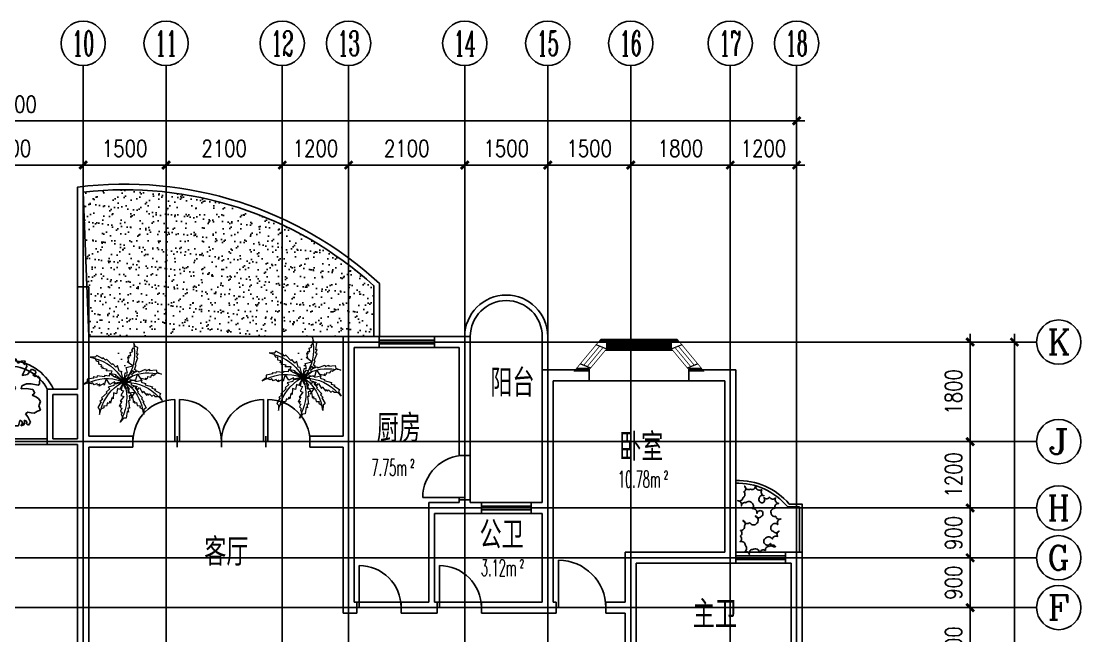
# Model space of a CAD drawing. Header units: millimetres. Extents: x 1203 to 40067, y 460 to 24960.
# Drawn here: x 20909 to 40067, y 13850 to 24960 of the extents above; entities that cross this region are included whole.
import ezdxf
from ezdxf.enums import TextEntityAlignment as Align

# ---------------------------------------------------------------- set-up
doc = ezdxf.new("R2010")
doc.units = ezdxf.units.MM
for name, color, linetype in [('2D', 7, 'Continuous'), ('AXIS', 3, 'Continuous'), ('AXIS_TEXT', 7, 'Continuous'), ('BALCONY', 6, 'Continuous'), ('DOTE', 1, 'Continuous'), ('GROUND', 2, 'Continuous'), ('JAJU', 2, 'Continuous'), ('JJ', 252, 'Continuous'), ('PUB_TEXT', 7, 'Continuous'), ('SPACE', 3, 'Continuous'), ('WALL', 255, 'Continuous'), ('WINDOW', 2, 'Continuous'), ('WINDOW_TEXT', 7, 'Continuous')]:
    doc.layers.add(name, color=color, linetype=linetype)
doc.layers.add('植蜗', color=112, linetype='Continuous', lineweight=18)
doc.styles.add('_HZTXT', font='txt.shx', dxfattribs={"bigfont": 'HZTXT.shx'})
doc.styles.add('COMPLEX', font='COMPLEX')
doc.styles.add('DIM_FONT', font='SIMPLEX.shx', dxfattribs={"width": 0.8})
doc.styles.add('SIMPLEX', font='SIMPLEX.SHX')
doc.styles.get("Standard").update_dxf_attribs({"font": 'arial.ttf'})
doc.dimstyles.new('AXIS', dxfattribs={"dimtxt": 300, "dimasz": 1, "dimexe": 250, "dimexo": 300, "dimgap": 150, "dimtad": 1, "dimdec": 0, "dimdsep": 46, "dimtxsty": 'DIM_FONT', "dimblk": '_DIMX', "dimcen": 2.5, "dimse1": 1, "dimse2": 1, "dimclrt": 7, "dimadec": 0, "dimazin": 0, "dimtfac": 1, "dimtdec": 0, "dimtix": 1, "dimtmove": 2, "dimatfit": 3, "dimldrblk": '_DIMX', "dimfxl": 1, "dimtolj": 1, "dimtzin": 0, "dimarcsym": 0})
pattern_1 = [(0, (-107970.93, -24056.27), (74.75576, 149.51152), [0, -149.51152])]

# ---------------------------------------------------------------- blocks, each defined once
blk = doc.blocks.new('_DIMX')
blk.add_line((-150, 0), (150, 0))
at = {"const_width": 50}
blk.add_lwpolyline([(-70, -70), (70, 70)], dxfattribs=at)
blk = doc.blocks.new('*D96')
at = {"layer": 'AXIS', "color": 0, "lineweight": -2, "transparency": 16777216}
blk.add_line((34928, 23160), (6430, 23160), dxfattribs=at)
at = {"layer": 'DEFPOINTS', "color": 0, "transparency": 16777216}
for p in [(6429, 23160), (6429, 20160), (34929, 20160)]:
    blk.add_point(p, dxfattribs=at)
at = {"layer": 'AXIS', "color": 0, "lineweight": -2, "transparency": 16777216, "rotation": 180}
blk.add_blockref('_DIMX', (6429, 23160), dxfattribs=at)
at = {"layer": 'AXIS', "color": 0, "lineweight": -2, "transparency": 16777216}
blk.add_blockref('_DIMX', (34929, 23160), dxfattribs=at)
at = {"layer": 'AXIS', "color": 7, "transparency": 16777216, "insert": (20679, 23460), "char_height": 300, "attachment_point": 5, "style": 'DIM_FONT'}
blk.add_mtext('\\A1;28500', dxfattribs=at)
blk = doc.blocks.new('*D104')
at = {"layer": 'AXIS', "color": 0, "lineweight": -2, "transparency": 16777216}
blk.add_line((38867, 19159), (38867, 6261), dxfattribs=at)
at = {"layer": 'DEFPOINTS', "color": 0, "transparency": 16777216}
for p in [(35267, 19160), (35267, 6260), (38867, 6260)]:
    blk.add_point(p, dxfattribs=at)
at = {"layer": 'AXIS', "color": 0, "lineweight": -2, "transparency": 16777216}
for p, rotation in [((38867, 19160), 90), ((38867, 6260), 270)]:
    blk.add_blockref('_DIMX', p, dxfattribs=dict(at, rotation=rotation))
at = {"layer": 'AXIS', "color": 7, "transparency": 16777216, "insert": (38567, 12710), "char_height": 300, "attachment_point": 5, "rotation": 90, "style": 'DIM_FONT'}
blk.add_mtext('\\A1;12900', dxfattribs=at)
blk = doc.blocks.new('*D119')
at = {"layer": 'AXIS', "color": 0, "lineweight": -2, "transparency": 16777216}
blk.add_line((38067, 14359), (38067, 12861), dxfattribs=at)
at = {"layer": 'DEFPOINTS', "color": 0, "transparency": 16777216}
for p in [(35267, 14360), (35267, 12860), (38067, 12860)]:
    blk.add_point(p, dxfattribs=at)
at = {"layer": 'AXIS', "color": 0, "lineweight": -2, "transparency": 16777216}
for p, rotation in [((38067, 14360), 90), ((38067, 12860), 270)]:
    blk.add_blockref('_DIMX', p, dxfattribs=dict(at, rotation=rotation))
at = {"layer": 'AXIS', "color": 7, "transparency": 16777216, "insert": (37767, 13610), "char_height": 300, "attachment_point": 5, "rotation": 90, "style": 'DIM_FONT'}
blk.add_mtext('\\A1;1500', dxfattribs=at)
blk = doc.blocks.new('*D140')
at = {"layer": 'AXIS', "color": 0, "lineweight": -2, "transparency": 16777216}
blk.add_line((34928, 22360), (33730, 22360), dxfattribs=at)
at = {"layer": 'DEFPOINTS', "color": 0, "transparency": 16777216}
for p in [(33729, 22360), (33729, 20160), (34929, 20160)]:
    blk.add_point(p, dxfattribs=at)
at = {"layer": 'AXIS', "color": 0, "lineweight": -2, "transparency": 16777216, "rotation": 180}
blk.add_blockref('_DIMX', (33729, 22360), dxfattribs=at)
at = {"layer": 'AXIS', "color": 0, "lineweight": -2, "transparency": 16777216}
blk.add_blockref('_DIMX', (34929, 22360), dxfattribs=at)
at = {"layer": 'AXIS', "color": 7, "transparency": 16777216, "insert": (34329, 22660), "char_height": 300, "attachment_point": 5, "style": 'DIM_FONT'}
blk.add_mtext('\\A1;1200', dxfattribs=at)
blk = doc.blocks.new('_AXISO')
blk.add_circle((0, 0), 0.5)
at = {"layer": 'AXIS_TEXT', "style": 'COMPLEX', "width": 1.041667}
blk.add_attdef('A', text='', height=0.56, dxfattribs=at).set_placement((-0.25, -0.28), (0.25, -0.28), align=Align.FIT)
blk = doc.blocks.new('_DBLK')
blk.add_line((-0.45, 0), (-0.45, -0.95))
blk.add_arc((-0.45, 0), 0.95, 270, 0)
at = {"layer": 'WINDOW_TEXT', "style": 'SIMPLEX', "flags": 9}
blk.add_attdef('A', text='', height=1, dxfattribs=at).set_placement((0, 1.5), align=Align.MIDDLE)
blk = doc.blocks.new('*D141')
at = {"layer": 'AXIS', "color": 0, "lineweight": -2, "transparency": 16777216}
blk.add_line((25628, 22360), (23530, 22360), dxfattribs=at)
at = {"layer": 'DEFPOINTS', "color": 0, "transparency": 16777216}
for p in [(23529, 22360), (23529, 20160), (25629, 20160)]:
    blk.add_point(p, dxfattribs=at)
at = {"layer": 'AXIS', "color": 0, "lineweight": -2, "transparency": 16777216, "rotation": 180}
blk.add_blockref('_DIMX', (23529, 22360), dxfattribs=at)
at = {"layer": 'AXIS', "color": 0, "lineweight": -2, "transparency": 16777216}
blk.add_blockref('_DIMX', (25629, 22360), dxfattribs=at)
at = {"layer": 'AXIS', "color": 7, "transparency": 16777216, "insert": (24579, 22660), "char_height": 300, "attachment_point": 5, "style": 'DIM_FONT'}
blk.add_mtext('\\A1;2100', dxfattribs=at)
blk = doc.blocks.new('*D142')
at = {"layer": 'AXIS', "color": 0, "lineweight": -2, "transparency": 16777216}
blk.add_line((22028, 22360), (19330, 22360), dxfattribs=at)
at = {"layer": 'DEFPOINTS', "color": 0, "transparency": 16777216}
for p in [(19329, 22360), (19329, 20160), (22029, 20160)]:
    blk.add_point(p, dxfattribs=at)
at = {"layer": 'AXIS', "color": 0, "lineweight": -2, "transparency": 16777216, "rotation": 180}
blk.add_blockref('_DIMX', (19329, 22360), dxfattribs=at)
at = {"layer": 'AXIS', "color": 0, "lineweight": -2, "transparency": 16777216}
blk.add_blockref('_DIMX', (22029, 22360), dxfattribs=at)
at = {"layer": 'AXIS', "color": 7, "transparency": 16777216, "insert": (20679, 22660), "char_height": 300, "attachment_point": 5, "style": 'DIM_FONT'}
blk.add_mtext('\\A1;2700', dxfattribs=at)
blk = doc.blocks.new('*D145')
at = {"layer": 'AXIS', "color": 0, "lineweight": -2, "transparency": 16777216}
blk.add_line((23528, 22360), (22030, 22360), dxfattribs=at)
at = {"layer": 'DEFPOINTS', "color": 0, "transparency": 16777216}
for p in [(22029, 22360), (22029, 20160), (23529, 20160)]:
    blk.add_point(p, dxfattribs=at)
at = {"layer": 'AXIS', "color": 0, "lineweight": -2, "transparency": 16777216, "rotation": 180}
blk.add_blockref('_DIMX', (22029, 22360), dxfattribs=at)
at = {"layer": 'AXIS', "color": 0, "lineweight": -2, "transparency": 16777216}
blk.add_blockref('_DIMX', (23529, 22360), dxfattribs=at)
at = {"layer": 'AXIS', "color": 7, "transparency": 16777216, "insert": (22779, 22660), "char_height": 300, "attachment_point": 5, "style": 'DIM_FONT'}
blk.add_mtext('\\A1;1500', dxfattribs=at)
blk = doc.blocks.new('_F120JDH')
at = {"layer": '2D', "color": 3}
for p, q in [((-623, 1510), (-599, 1429)), ((-471, 1510), (-623, 1510)), ((-342, 1397), (-471, 1510)), ((-91, 1510), (-266, 1510)), ((-266, 1510), (-266, 1473)), ((-266, 1473), (-184, 1441)), ((-184, 1441), (-243, 1360)), ((-73, 1197), (-91, 1510)), ((318, 1491), (225, 1435)), ((324, 1429), (318, 1491)), ((-1259, 959), (-1493, 909)), ((-1131, 997), (-1259, 959)), ((-1142, 1210), (-1148, 1097)), ((-1148, 1097), (-1131, 997)), ((-1031, 1335), (-1142, 1210)), ((-920, 1316), (-1031, 1335)), ((-774, 909), (-920, 1316)), ((-722, 1304), (-769, 1260)), ((-769, 1260), (-675, 1128)), ((-546, 1397), (-722, 1304)), ((-675, 1128), (-693, 985)), ((-693, 985), (-511, 859)), ((-599, 1429), (-546, 1397)), ((-243, 1360), (-342, 1397)), ((8, 1016), (-73, 1197)), ((84, 1141), (8, 1016)), ((225, 1435), (84, 1141)), ((411, 1297), (324, 1429)), ((552, 1397), (411, 1297)), ((727, 1404), (552, 1397)), ((587, 740), (704, 991)), ((669, 1247), (727, 1404)), ((774, 1285), (669, 1247)), ((704, 991), (797, 1147)), ((797, 1147), (774, 1285)), ((1007, 1028), (826, 790)), ((1188, 947), (1007, 1028)), ((-1627, 840), (-1703, 784)), ((-1703, 784), (-1586, 678)), ((-1651, 515), (-1691, 415)), ((-1475, 578), (-1651, 515)), ((-1493, 909), (-1627, 840)), ((-1586, 678), (-1359, 672)), ((-1318, 640), (-1475, 578)), ((-1359, 672), (-1318, 640)), ((-511, 722), (-774, 909)), ((-511, 859), (-325, 696)), ((-325, 696), (-511, 722)), ((826, 790), (587, 740)), ((1077, 778), (1200, 847)), ((1171, 703), (1077, 778)), ((1305, 709), (1171, 703)), ((1200, 847), (1188, 947)), ((1381, 640), (1305, 709)), ((1375, 359), (1381, 640)), ((-1691, 415), (-1621, 359)), ((-1621, 359), (-1417, 402)), ((-961, 52), (-1510, -17)), ((-1417, 402), (-1347, 321)), ((-1347, 321), (-1201, 190)), ((-1201, 190), (-885, 183)), ((-885, 183), (-961, 52)), ((-178, 158), (-278, 133)), ((-278, 133), (-254, -48)), ((-9, 190), (-178, 158)), ((184, 296), (-9, 190)), ((49, -17), (213, 39)), ((283, 196), (184, 296)), ((213, 39), (283, 196)), ((540, 139), (569, 284)), ((762, 158), (540, 139)), ((569, 284), (785, 371)), ((1066, 114), (762, 158)), ((785, 371), (1001, 371)), ((1001, 371), (1311, 302)), ((1159, -54), (1066, 114)), ((1311, 302), (1375, 359)), ((-1610, -148), (-1680, -292)), ((-1680, -292), (-1475, -342)), ((-1510, -17), (-1610, -148)), ((-1516, -430), (-1575, -574)), ((-1475, -342), (-1516, -430)), ((-254, -48), (-488, -79)), ((-488, -79), (-441, -280)), ((-441, -280), (-278, -324)), ((-278, -324), (-173, -367)), ((-173, -367), (14, -449)), ((14, -449), (178, -380)), ((79, -111), (49, -17)), ((190, -242), (79, -111)), ((90, -299), (190, -242)), ((178, -380), (90, -299)), ((1037, -148), (1159, -54)), ((1206, -224), (1037, -148)), ((1323, -299), (1206, -224)), ((1422, -430), (1323, -299)), ((1340, -630), (1422, -430)), ((-1575, -574), (-1318, -899)), ((-1318, -899), (-1271, -893)), ((-1271, -893), (-1020, -843)), ((-1020, -843), (-932, -1018)), ((-266, -1118), (-208, -937)), ((-208, -937), (-126, -799)), ((-126, -799), (-67, -837)), ((-67, -837), (-44, -981)), ((733, -987), (844, -918)), ((844, -918), (1001, -937)), ((1001, -937), (1136, -956)), ((1136, -956), (1276, -874)), ((1276, -874), (1410, -824)), ((1410, -824), (1340, -630)), ((-932, -1018), (-1037, -1194)), ((-1037, -1194), (-844, -1456)), ((-558, -1469), (-681, -1350)), ((-681, -1350), (-558, -1369)), ((-558, -1369), (-511, -1494)), ((-412, -1275), (-266, -1118)), ((-371, -1388), (-412, -1275)), ((-348, -1525), (-371, -1388)), ((-44, -981), (-114, -1169)), ((-114, -1169), (-15, -1475)), ((429, -1538), (482, -1294)), ((482, -1294), (534, -1294)), ((616, -1394), (528, -1538)), ((534, -1294), (616, -1394)), ((669, -1488), (709, -1381)), ((709, -1381), (680, -1275)), ((680, -1275), (785, -1325)), ((838, -1125), (733, -987)), ((785, -1325), (797, -1381)), ((797, -1381), (791, -1444)), ((961, -1369), (838, -1125)), ((867, -1494), (961, -1369)), ((-844, -1456), (-541, -1525)), ((-541, -1525), (-558, -1469)), ((-511, -1494), (-441, -1538)), ((-441, -1538), (-348, -1525)), ((-15, -1475), (172, -1538)), ((172, -1538), (429, -1538)), ((528, -1538), (669, -1488)), ((791, -1444), (867, -1494))]:
    blk.add_line(p, q, dxfattribs=at)
at = {"flags": 9}
for tag in ['YSIZE', 'XSIZE']:
    blk.add_attdef(tag, (0, 0), '', height=300, rotation=0.5, dxfattribs=at)
blk = doc.blocks.new('10527094442880')
for p, q in [((-700, 50), (700, 50)), ((-700, 0), (700, 0)), ((-700, -50), (700, -50))]:
    blk.add_line(p, q)
at = {"style": 'SIMPLEX', "flags": 9}
blk.add_attdef('A', text='', height=1, dxfattribs=at).set_placement((0, 0), align=Align.MIDDLE)
blk = doc.blocks.new('_F125DOR')
at = {"layer": '植蜗'}
h = blk.add_hatch(dxfattribs=at)
h.set_pattern_fill('DOTS', color=256, scale=94.180485, style=0)
h.set_pattern_definition(pattern_1)
h.paths.add_polyline_path([(149, 624), (110, 616), (141, 656), (108, 677), (147, 729), (112, 775), (143, 793), (133, 860, 0.216707), (-42, 124), (36, 306), (36, 307), (-5, 332), (67, 415), (14, 447), (111, 527), (74, 538)], flags=17)
h.paths.add_polyline_path([(133, 860), (131, 869), (199, 954), (117, 886), (64, 896), (12, 766), (-8, 785), (-15, 706), (-47, 710), (-64, 556), (-89, 560), (-99, 462), (-149, 469), (-133, 430), (-98, 429), (-109, 375), (-100, 354), (-116, 339), (-123, 309), (-114, 290), (-64, 288), (-48, 132), (-43, 121), (-42, 124, -0.216707)])
h = blk.add_hatch(dxfattribs=at)
h.set_pattern_fill('DOTS', color=256, scale=94.180485, style=0)
h.set_pattern_definition(pattern_1)
h.paths.add_polyline_path([(149, 624), (110, 616), (141, 656), (108, 677), (147, 729), (112, 775), (143, 793), (133, 860, 0.216707), (-42, 124), (36, 306), (36, 307), (-5, 332), (67, 415), (14, 447), (111, 527), (74, 538)], flags=17)
h.paths.add_polyline_path([(133, 860), (131, 869), (199, 954), (117, 886), (64, 896), (12, 766), (-8, 785), (-15, 706), (-47, 710), (-64, 556), (-89, 560), (-99, 462), (-149, 469), (-133, 430), (-98, 429), (-109, 375), (-100, 354), (-116, 339), (-123, 309), (-114, 290), (-64, 288), (-48, 132), (-43, 121), (-42, 124, -0.216707)])
blk.add_hatch(color=256, dxfattribs=at).paths.add_polyline_path([(-114, 54), (-124, 51, 0.801972), (30, 43), (25, 49), (31, 47, 0.053713), (33, 64, 0.056063), (31, 82), (25, 79), (30, 87, 0.337463), (-48, 143), (-47, 139), (-51, 143, 0.395741), (-125, 64, 0.023692), (-124, 57)])
for points in [[(-118, 95), (-240, 190), (-226, 235), (-341, 324), (-286, 346), (-332, 451), (-304, 461), (-374, 627), (-340, 641), (-377, 725), (-347, 717), (-368, 879), (-308, 899), (-264, 1015), (-284, 889)], [(-47, 139), (-61, 266), (-117, 267), (-91, 392), (-249, 433), (-111, 531), (-154, 521), (-127, 651), (-162, 621), (-154, 680), (-198, 682), (-188, 757), (-250, 783), (-229, 820), (-269, 871)], [(-9, 134), (34, 297), (80, 302), (117, 442), (158, 401), (236, 484), (257, 463), (382, 593), (408, 567), (470, 634), (475, 603), (616, 686), (657, 640), (782, 645), (657, 614)], [(25, 79), (174, 162), (153, 214), (278, 240), (252, 307), (397, 312), (371, 349), (501, 375), (460, 396), (517, 411), (501, 453), (574, 473), (574, 541), (616, 536), (647, 593)], [(-47, 139), (-118, 226), (-163, 212), (-254, 324), (-275, 269), (-380, 313), (-391, 285), (-558, 352), (-571, 317), (-655, 353), (-647, 322), (-809, 340), (-828, 280), (-944, 233), (-817, 257)], [(-114, 54), (-297, 98), (-324, 59), (-465, 92), (-447, 36), (-557, 6), (-549, -22), (-722, -71), (-711, -106), (-800, -130), (-775, -149), (-914, -234), (-892, -293), (-955, -400), (-869, -305)], [(-98, 5), (-244, -89), (-280, -47), (-361, -145), (-409, -90), (-481, -216), (-501, -176), (-585, -279), (-584, -233), (-625, -276), (-654, -243), (-706, -297), (-766, -265), (-781, -305), (-846, -305)], [(-121, 39), (-190, 45), (-193, 101), (-317, 73), (-361, 230), (-456, 90), (-447, 134), (-576, 104), (-547, 140), (-606, 130), (-609, 175), (-683, 163), (-711, 225), (-747, 203), (-799, 242)], [(-114, 54), (-209, 24), (-212, -23), (-350, -67), (-306, -106), (-385, -189), (-363, -208), (-486, -340), (-459, -364), (-523, -430), (-491, -434), (-567, -578), (-518, -617), (-516, -742), (-492, -616)], [(0, 0), (29, -150), (-24, -168), (36, -280), (-32, -304), (58, -418), (13, -422), (77, -538), (34, -519), (59, -573), (18, -588), (49, -657), (-3, -701), (28, -729), (4, -790)], [(22, 24), (176, -5), (194, 48), (306, -13), (391, 127), (444, -34), (448, 10), (564, -53), (545, -11), (599, -36), (614, 6), (683, -25), (726, 27), (755, -4), (816, 19)], [(53, 25), (24, 27)], [(41, 110), (25, 79)], [(47, 105), (25, 99)], [(25, 49), (203, 4), (209, -42), (349, -78), (308, -119), (392, -197), (371, -218), (502, -341), (477, -367), (545, -429), (513, -435), (598, -574), (551, -616), (558, -741), (525, -617)], [(51, 18), (25, 49)], [(26, 97), (156, 189), (195, 162), (313, 246), (318, 188), (431, 201), (434, 171), (613, 190), (616, 154), (707, 165), (691, 138), (852, 111), (854, 48), (952, -28), (837, 29)], [(-18, -10), (-67, -109), (-120, -91), (-139, -217), (-301, -201), (-205, -340), (-243, -316), (-262, -447), (-285, -407), (-297, -465), (-339, -452), (-356, -525), (-424, -529), (-416, -570), (-472, -604)], [(-78, -8), (-165, -130), (-139, -169), (-222, -287), (-164, -292), (-177, -405), (-148, -408), (-167, -587), (-130, -590), (-142, -681), (-114, -665), (-87, -826), (-25, -828), (52, -926), (-5, -811)], [(-7, -4), (69, -137), (121, -116), (148, -240), (216, -214), (222, -359), (258, -333), (285, -463), (306, -421), (322, -478), (363, -462), (385, -535), (452, -534), (447, -576), (505, -606)]]:
    blk.add_lwpolyline(points, dxfattribs=at)
blk.add_circle((-46, 64), 78.9, dxfattribs=at)
for centre, start, end in [((773, 723), 170.6502, 214.583), ((924, -423), 103.9667, 149.2868), ((-631, -798), 59.9609, 100.481), ((-78, -1026), 92.2235, 138.1057), ((558, -826), 128.3071, 169.1343), ((-509, -893), 14.4697, 59.919), ((558, -826), 118.7615, 119.966), ((-631, -798), 50.1082, 51.6793), ((373, -936), 63.8227, 108.6401), ((960, -347), 161.7888, 206.1699)]:
    blk.add_arc(centre, 1063, start, end, dxfattribs=at)
at = {"ltscale": 150, "style": 'DIM_FONT', "width": 0.8, "flags": 9}
for tag in ['XSIZE', 'YSIZE']:
    blk.add_attdef(tag, (0, 0), '', height=0.5, dxfattribs=at)
blk = doc.blocks.new('*D126')
at = {"layer": 'AXIS', "color": 0, "lineweight": -2, "transparency": 16777216}
blk.add_line((26828, 22360), (25630, 22360), dxfattribs=at)
at = {"layer": 'DEFPOINTS', "color": 0, "transparency": 16777216}
for p in [(25629, 22360), (25629, 20160), (26829, 20160)]:
    blk.add_point(p, dxfattribs=at)
at = {"layer": 'AXIS', "color": 0, "lineweight": -2, "transparency": 16777216, "rotation": 180}
blk.add_blockref('_DIMX', (25629, 22360), dxfattribs=at)
at = {"layer": 'AXIS', "color": 0, "lineweight": -2, "transparency": 16777216}
blk.add_blockref('_DIMX', (26829, 22360), dxfattribs=at)
at = {"layer": 'AXIS', "color": 7, "transparency": 16777216, "insert": (26229, 22660), "char_height": 300, "attachment_point": 5, "style": 'DIM_FONT'}
blk.add_mtext('\\A1;1200', dxfattribs=at)
blk = doc.blocks.new('*D127')
at = {"layer": 'AXIS', "color": 0, "lineweight": -2, "transparency": 16777216}
blk.add_line((33728, 22360), (31930, 22360), dxfattribs=at)
at = {"layer": 'DEFPOINTS', "color": 0, "transparency": 16777216}
for p in [(31929, 22360), (31929, 20160), (33729, 20160)]:
    blk.add_point(p, dxfattribs=at)
at = {"layer": 'AXIS', "color": 0, "lineweight": -2, "transparency": 16777216, "rotation": 180}
blk.add_blockref('_DIMX', (31929, 22360), dxfattribs=at)
at = {"layer": 'AXIS', "color": 0, "lineweight": -2, "transparency": 16777216}
blk.add_blockref('_DIMX', (33729, 22360), dxfattribs=at)
at = {"layer": 'AXIS', "color": 7, "transparency": 16777216, "insert": (32829, 22660), "char_height": 300, "attachment_point": 5, "style": 'DIM_FONT'}
blk.add_mtext('\\A1;1800', dxfattribs=at)
blk = doc.blocks.new('*D128')
at = {"layer": 'AXIS', "color": 0, "lineweight": -2, "transparency": 16777216}
blk.add_line((28928, 22360), (26830, 22360), dxfattribs=at)
at = {"layer": 'DEFPOINTS', "color": 0, "transparency": 16777216}
for p in [(26829, 22360), (26829, 20160), (28929, 20160)]:
    blk.add_point(p, dxfattribs=at)
at = {"layer": 'AXIS', "color": 0, "lineweight": -2, "transparency": 16777216, "rotation": 180}
blk.add_blockref('_DIMX', (26829, 22360), dxfattribs=at)
at = {"layer": 'AXIS', "color": 0, "lineweight": -2, "transparency": 16777216}
blk.add_blockref('_DIMX', (28929, 22360), dxfattribs=at)
at = {"layer": 'AXIS', "color": 7, "transparency": 16777216, "insert": (27879, 22660), "char_height": 300, "attachment_point": 5, "style": 'DIM_FONT'}
blk.add_mtext('\\A1;2100', dxfattribs=at)
blk = doc.blocks.new('*D129')
at = {"layer": 'AXIS', "color": 0, "lineweight": -2, "transparency": 16777216}
blk.add_line((30428, 22360), (28930, 22360), dxfattribs=at)
at = {"layer": 'DEFPOINTS', "color": 0, "transparency": 16777216}
for p in [(28929, 22360), (28929, 20160), (30429, 20160)]:
    blk.add_point(p, dxfattribs=at)
at = {"layer": 'AXIS', "color": 0, "lineweight": -2, "transparency": 16777216, "rotation": 180}
blk.add_blockref('_DIMX', (28929, 22360), dxfattribs=at)
at = {"layer": 'AXIS', "color": 0, "lineweight": -2, "transparency": 16777216}
blk.add_blockref('_DIMX', (30429, 22360), dxfattribs=at)
at = {"layer": 'AXIS', "color": 7, "transparency": 16777216, "insert": (29679, 22660), "char_height": 300, "attachment_point": 5, "style": 'DIM_FONT'}
blk.add_mtext('\\A1;1500', dxfattribs=at)
blk = doc.blocks.new('*D130')
at = {"layer": 'AXIS', "color": 0, "lineweight": -2, "transparency": 16777216}
blk.add_line((31928, 22360), (30430, 22360), dxfattribs=at)
at = {"layer": 'DEFPOINTS', "color": 0, "transparency": 16777216}
for p in [(30429, 22360), (30429, 20160), (31929, 20160)]:
    blk.add_point(p, dxfattribs=at)
at = {"layer": 'AXIS', "color": 0, "lineweight": -2, "transparency": 16777216, "rotation": 180}
blk.add_blockref('_DIMX', (30429, 22360), dxfattribs=at)
at = {"layer": 'AXIS', "color": 0, "lineweight": -2, "transparency": 16777216}
blk.add_blockref('_DIMX', (31929, 22360), dxfattribs=at)
at = {"layer": 'AXIS', "color": 7, "transparency": 16777216, "insert": (31179, 22660), "char_height": 300, "attachment_point": 5, "style": 'DIM_FONT'}
blk.add_mtext('\\A1;1500', dxfattribs=at)
blk = doc.blocks.new('_WBLK')
for p, q in [((-0.5, 0.5), (0.5, 0.5)), ((0.5, 0.167), (-0.5, 0.167)), ((0.5, -0.167), (-0.5, -0.167)), ((-0.5, -0.5), (0.5, -0.5))]:
    blk.add_line(p, q)
at = {"layer": 'WINDOW_TEXT', "style": 'SIMPLEX', "flags": 9}
blk.add_attdef('A', text='', height=1, dxfattribs=at).set_placement((0, 1.5), align=Align.MIDDLE)
blk = doc.blocks.new('_F93LVH')
at = {"layer": 'SPACE'}
blk.add_lwpolyline([(-457, 11, 0.520567), (-412, 112, 0.520567), (-339, 194, 0.520567), (-343, 295, 0.520567), (-286, 206, 0.520567), (-294, 100, 0.520567), (-193, 116, 0.520567), (-209, 238, 0.520567), (-160, 336, 0.520567), (-62, 360, 0.520567), (-71, 259, 0.520567), (27, 218, 0.520567), (56, 336, 0.520567), (157, 393, 0.520567), (206, 299, 0.520567), (263, 214, 0.520567), (349, 283, 0.520567), (438, 352, 0.520567), (536, 295, 0.520567), (552, 189, 0.520567), (544, 84, 0.520567), (446, 59, 0.520567), (532, -2, 0.520567), (576, 88, 0.520567), (686, 47, 0.520567), (743, -67, 0.520567), (695, -156, 0.520567), (751, -262, 0.520567), (646, -278, 0.520567), (540, -294, 0.520567), (487, -392, 0.520567), (393, -323, 0.520567), (450, -238, 0.520567), (446, -136, 0.520567), (345, -124, 0.520567), (255, -42, 0.520567), (300, 47, 0.520567), (198, 35, 0.520567), (210, -67, 0.520567), (72, -46, 0.520567), (88, -168, 0.520567), (129, -290, 0.520567), (31, -266, 0.520567), (-50, -339, 0.520567), (-152, -343, 0.520567), (-254, -347, 0.520567), (-323, -250, 0.520567), (-445, -274, 0.520567), (-486, -177, 0.520567), (-396, -120, 0.520567), (-457, 11)], format="xyb", close=True, dxfattribs=at)
at = {"style": 'DIM_FONT', "width": 0.8, "flags": 9}
for tag in ['XSIZE', 'YSIZE']:
    blk.add_attdef(tag, (0, 0), '', height=0.5, dxfattribs=at)
blk = doc.blocks.new('_B1LVH')
blk.add_line((-0.5, -0.5), (0.5, -0.5))
for points in [[(-0.639, 0.5, 0.00767, 0.00767, 0), (-0.396, 3.125, 0.0417, 0.0417, 0), (0.396, 3.125, 0.00767, 0.00767, 0), (0.639, 0.5, 0.00767, 0.00767, 0)], [(-0.327, 2.375, 0.00667, 0.00667, 0), (-0.327, 3.125, 0.0417, 0.0417, 0), (-0.396, 3.125, 0.00773, 0.00773, 0), (-0.431, 2.76, 0.0128, 0.0128, 0), (-0.326, 2.382, 0.0128, 0.0128, 0)], [(0.327, 2.375, 0.00667, 0.00667, 0), (0.327, 3.125, 0.0417, 0.0417, 0), (0.396, 3.125, 0.00773, 0.00773, 0), (0.431, 2.76, 0.0128, 0.0128, 0), (0.326, 2.382, 0.0128, 0.0128, 0)], [(-0.5, 0.5, 0.00767, 0.00767, 0), (-0.327, 2.375, 0.0417, 0.0417, 0), (0.327, 2.375, 0.00767, 0.00767, 0), (0.5, 0.5, 0.00767, 0.00767, 0)], [(-0.5, 0.5, 0.0417, 0.0417, 0), (-0.638, 0.5, 0.00761, 0.00761, 0), (-0.59, 1.033, 0.0128, 0.0128, 0), (-0.486, 0.655, 0.0128, 0.0128, 0)], [(0.5, 0.5, 0.0417, 0.0417, 0), (0.638, 0.5, 0.00761, 0.00761, 0), (0.59, 1.033, 0.0128, 0.0128, 0), (0.486, 0.655, 0.0128, 0.0128, 0)]]:
    blk.add_lwpolyline(points, format="xyseb")
for points, const_width in [([(-0.327, 2.875), (0.327, 2.875)], 0.0417), ([(-0.555, 0.905), (-0.395, 2.632)], 0.00767), ([(-0.327, 2.625), (0.327, 2.625)], 0.0417), ([(0.395, 2.632), (0.555, 0.905)], 0.00767), ([(-0.52, 0.78), (-0.361, 2.507)], 0.00767), ([(0.361, 2.507), (0.52, 0.78)], 0.00767)]:
    blk.add_lwpolyline(points, dxfattribs=dict(const_width=const_width))
blk = doc.blocks.new('*D146')
at = {"layer": 'AXIS', "color": 0, "lineweight": -2, "transparency": 16777216}
blk.add_line((38067, 19159), (38067, 17361), dxfattribs=at)
at = {"layer": 'DEFPOINTS', "color": 0, "transparency": 16777216}
for p in [(35267, 19160), (35267, 17360), (38067, 17360)]:
    blk.add_point(p, dxfattribs=at)
at = {"layer": 'AXIS', "color": 0, "lineweight": -2, "transparency": 16777216}
for p, rotation in [((38067, 19160), 90), ((38067, 17360), 270)]:
    blk.add_blockref('_DIMX', p, dxfattribs=dict(at, rotation=rotation))
at = {"layer": 'AXIS', "color": 7, "transparency": 16777216, "insert": (37767, 18260), "char_height": 300, "attachment_point": 5, "rotation": 90, "style": 'DIM_FONT'}
blk.add_mtext('\\A1;1800', dxfattribs=at)
blk = doc.blocks.new('*D147')
at = {"layer": 'AXIS', "color": 0, "lineweight": -2, "transparency": 16777216}
for p, q in [((38067, 15261), (38067, 15262)), ((38067, 15260), (38067, 14360)), ((38067, 14359), (38067, 14358))]:
    blk.add_line(p, q, dxfattribs=at)
at = {"layer": 'DEFPOINTS', "color": 0, "transparency": 16777216}
for p in [(35267, 15260), (35267, 14360), (38067, 14360)]:
    blk.add_point(p, dxfattribs=at)
at = {"layer": 'AXIS', "color": 0, "lineweight": -2, "transparency": 16777216}
for p, rotation in [((38067, 15260), 270), ((38067, 14360), 90)]:
    blk.add_blockref('_DIMX', p, dxfattribs=dict(at, rotation=rotation))
at = {"layer": 'AXIS', "color": 7, "transparency": 16777216, "insert": (37767, 14810), "char_height": 300, "attachment_point": 5, "rotation": 90, "style": 'DIM_FONT'}
blk.add_mtext('\\A1;900', dxfattribs=at)
blk = doc.blocks.new('*D148')
at = {"layer": 'AXIS', "color": 0, "lineweight": -2, "transparency": 16777216}
for p, q in [((38067, 16161), (38067, 16162)), ((38067, 16160), (38067, 15260)), ((38067, 15259), (38067, 15258))]:
    blk.add_line(p, q, dxfattribs=at)
at = {"layer": 'DEFPOINTS', "color": 0, "transparency": 16777216}
for p in [(35267, 16160), (35267, 15260), (38067, 15260)]:
    blk.add_point(p, dxfattribs=at)
at = {"layer": 'AXIS', "color": 0, "lineweight": -2, "transparency": 16777216}
for p, rotation in [((38067, 16160), 270), ((38067, 15260), 90)]:
    blk.add_blockref('_DIMX', p, dxfattribs=dict(at, rotation=rotation))
at = {"layer": 'AXIS', "color": 7, "transparency": 16777216, "insert": (37767, 15710), "char_height": 300, "attachment_point": 5, "rotation": 90, "style": 'DIM_FONT'}
blk.add_mtext('\\A1;900', dxfattribs=at)
blk = doc.blocks.new('*D149')
at = {"layer": 'AXIS', "color": 0, "lineweight": -2, "transparency": 16777216}
blk.add_line((38067, 17359), (38067, 16161), dxfattribs=at)
at = {"layer": 'DEFPOINTS', "color": 0, "transparency": 16777216}
for p in [(35267, 17360), (35267, 16160), (38067, 16160)]:
    blk.add_point(p, dxfattribs=at)
at = {"layer": 'AXIS', "color": 0, "lineweight": -2, "transparency": 16777216}
for p, rotation in [((38067, 17360), 90), ((38067, 16160), 270)]:
    blk.add_blockref('_DIMX', p, dxfattribs=dict(at, rotation=rotation))
at = {"layer": 'AXIS', "color": 7, "transparency": 16777216, "insert": (37767, 16760), "char_height": 300, "attachment_point": 5, "rotation": 90, "style": 'DIM_FONT'}
blk.add_mtext('\\A1;1200', dxfattribs=at)

msp = doc.modelspace()

# ---------------------------------------------------------------- hatches: boundary and pattern name
at = {"layer": 'JAJU'}
h = msp.add_hatch(dxfattribs=at)
h.set_pattern_fill('AR-SAND', color=3, scale=5, style=0)
h.set_pattern_definition([(142.5, (22222.32, 6189.65), (8.0002, 244.7066), [0, -193.04, 0, -215.9, 0, -206.375]), (172.5, (22222.32, 6189.65), (-224.7616, 358.4126), [0, -104.14, 0, -173.99, 0, -66.675]), (212.5, (22378.53, 6189.65), (-395.4962, 0.7186), [0, -63.5, 0, -228.6, 0, -298.45]), (222.5, (22378.53, 6189.65), (-381.778, 111.465), [0, -31.75, 0, -149.86, 0, -171.45])])
edge = h.paths.add_edge_path()
edge.add_line((26729.2, 19260.4), (22129.2, 19260.4))
edge.add_line((22129.2, 19260.4), (22029.2, 21871.6))
edge.add_arc((22781.7, 15206.3), 6707.7, 47.82592, 96.4416, ccw=False)
edge.add_line((27285.2, 20177.4), (27285.2, 19260.4))
edge.add_line((27285.2, 19260.4), (26729.2, 19260.4))

# ---------------------------------------------------------------- linework, layer by layer
at = {"layer": 'AXIS'}
for p, q in [((22029.2, 24160.4), (22029.2, 20160.4)), ((23529.2, 24160.4), (23529.2, 20160.4)), ((25629.2, 24160.4), (25629.2, 20160.4)), ((26829.2, 24160.4), (26829.2, 20160.4)), ((28929.2, 24160.4), (28929.2, 20160.4)), ((30429.2, 24160.4), (30429.2, 20160.4)), ((31929.2, 24160.4), (31929.2, 20160.4)), ((33729.2, 24160.4), (33729.2, 20160.4)), ((34929.2, 24160.4), (34929.2, 20160.4)), ((39267.3, 19160.4), (35267.3, 19160.4)), ((39267.3, 17360.4), (35267.3, 17360.4)), ((39267.3, 16160.4), (35267.3, 16160.4)), ((39267.3, 15260.4), (35267.3, 15260.4)), ((39267.3, 14360.4), (35267.3, 14360.4))]:
    msp.add_line(p, q, dxfattribs=at)
at = {"layer": 'BALCONY'}
for points in [[(21929.2, 20160.4), (21929.2, 21960.4, -0.2205163), (27385.2, 20221.5), (27385.2, 19260.4)], [(22029.2, 20160.4), (22029.2, 21871.6, -0.215366), (27285.2, 20177.4), (27285.2, 19260.4)], [(28929.2, 19260.4, -1), (30429.2, 19260.4), (30429.2, 18660.4)], [(29029.2, 19260.4, -1), (30329.2, 19260.4), (30329.2, 18660.4)]]:
    msp.add_lwpolyline(points, format="xyb", dxfattribs=at)
at = {"layer": 'DOTE'}
for p, q in [((22029.2, 5260.4), (22029.2, 20160.4)), ((23529.2, 5260.4), (23529.2, 20160.4)), ((25629.2, 5260.4), (25629.2, 20160.4)), ((26829.2, 5260.4), (26829.2, 20160.4)), ((28929.2, 5260.4), (28929.2, 20160.4)), ((30429.2, 5260.4), (30429.2, 20160.4)), ((31929.2, 5260.4), (31929.2, 20160.4)), ((33729.2, 5260.4), (33729.2, 20160.4)), ((34929.2, 5260.4), (34929.2, 20160.4)), ((5450.8, 19160.4), (36371.1, 19160.4)), ((5450.8, 17360.4), (36371.1, 17360.4)), ((5450.8, 16160.4), (36371.1, 16160.4)), ((5450.8, 15260.4), (36371.1, 15260.4)), ((5450.8, 14360.4), (36371.1, 14360.4))]:
    msp.add_line(p, q, dxfattribs=at)
at = {"layer": 'GROUND'}
for p, q in [((29029.2, 17110.4), (29029.2, 16310.4)), ((27779.2, 14460.4), (26979.2, 14460.4)), ((29229.2, 14460.4), (28429.2, 14460.4))]:
    msp.add_line(p, q, dxfattribs=at)
at = {"layer": 'JAJU'}
msp.add_lwpolyline([(26729.2, 19260.4), (22129.2, 19260.4), (22129.2, 19260.4), (22029.2, 21871.6, -0.215366), (27285.2, 20177.4), (27285.2, 19260.4)], format="xyb", close=True, dxfattribs=at)
for points in [[(19867.4, 18310.4, -0.638098), (21491, 18310.4, -0.5971564)], [(19979.2, 18310.4, -0.5971564), (21379.2, 18310.4, -1.6746031)], [(34979.2, 15360.4), (34979.2, 16180.4), (34767.7, 16180.4, 0.2320534), (33818, 16609.2)], [(35029.2, 15360.4), (35029.2, 16230.4), (35029.2, 16230.4), (35029.2, 16230.4), (34795.9, 16230.4, 0.2258413), (33829.2, 16657.9)]]:
    msp.add_lwpolyline(points, format="xyb", dxfattribs=at)
at = {"layer": 'JJ'}
msp.add_line((28829.2, 16310.4), (28829.2, 16350.4), dxfattribs=at)
at = {"layer": 'WALL'}
for p, q in [((21929.2, 18310.4), (21929.2, 20160.4)), ((22129.2, 20160.4), (21929.2, 20160.4)), ((22129.2, 20160.4), (22129.2, 17460.4)), ((26729.2, 19260.4), (26729.2, 17460.4)), ((27379.2, 19260.4), (26729.2, 19260.4)), ((27379.2, 19060.4), (27379.2, 19260.4)), ((29029.2, 19260.4), (28379.2, 19260.4)), ((28379.2, 19060.4), (28379.2, 19260.4)), ((29029.2, 17110.4), (29029.2, 19260.4)), ((26929.2, 19060.4), (26929.2, 14460.4)), ((27379.2, 19060.4), (26929.2, 19060.4)), ((28829.2, 19060.4), (28379.2, 19060.4)), ((28829.2, 17110.4), (28829.2, 19060.4)), ((30329.2, 18660.4), (30329.2, 16260.4)), ((31179.2, 18660.4), (30329.2, 18660.4)), ((31179.2, 18460.4), (31179.2, 18660.4)), ((33829.2, 18660.4), (32979.2, 18660.4)), ((32979.2, 18460.4), (32979.2, 18660.4)), ((33829.2, 18660.4), (33829.2, 15160.4)), ((30529.2, 14460.4), (30529.2, 18460.4)), ((31179.2, 18460.4), (30529.2, 18460.4)), ((33629.2, 18460.4), (32979.2, 18460.4)), ((33629.2, 15360.4), (33629.2, 18460.4)), ((21379.2, 18310.4), (21379.2, 17310.4)), ((21929.2, 18310.4), (21379.2, 18310.4)), ((21479.2, 18210.4), (21479.2, 17410.4)), ((21929.2, 18210.4), (21479.2, 18210.4)), ((21929.2, 17410.4), (21929.2, 18210.4)), ((22929.2, 17460.4), (22129.2, 17460.4)), ((22929.2, 17260.4), (22929.2, 17460.4)), ((23729.2, 17460.4), (23729.2, 17260.4)), ((24529.2, 17460.4), (24529.2, 17260.4)), ((25329.2, 17460.4), (25329.2, 17260.4)), ((26729.2, 17460.4), (26129.2, 17460.4)), ((26129.2, 17260.4), (26129.2, 17460.4)), ((21379.2, 17310.4), (21929.2, 17310.4)), ((21479.2, 17410.4), (21929.2, 17410.4)), ((21929.2, 11210.4), (21929.2, 17310.4)), ((22129.2, 17260.4), (22129.2, 11210.4)), ((22129.2, 17260.4), (22929.2, 17260.4)), ((26129.2, 17260.4), (26729.2, 17260.4)), ((26729.2, 17260.4), (26729.2, 14260.4)), ((29029.2, 17110.4), (28829.2, 17110.4)), ((29029.2, 16310.4), (28829.2, 16310.4)), ((28829.2, 16260.4), (28829.2, 16310.4)), ((29029.2, 16260.4), (29029.2, 16310.4)), ((28279.2, 16260.4), (28279.2, 14460.4)), ((28279.2, 16260.4), (28829.2, 16260.4)), ((29029.2, 16260.4), (29229.2, 16260.4)), ((29229.2, 16260.4), (29229.2, 16060.4)), ((30129.2, 16260.4), (30329.2, 16260.4)), ((30129.2, 16260.4), (30129.2, 16060.4)), ((28379.2, 16060.4), (28379.2, 14460.4)), ((28379.2, 16060.4), (29229.2, 16060.4)), ((30129.2, 16060.4), (30329.2, 16060.4)), ((30329.2, 16060.4), (30329.2, 14460.4)), ((31829.2, 15360.4), (33629.2, 15360.4)), ((31829.2, 14460.4), (31829.2, 15360.4)), ((35029.2, 15360.4), (34729.2, 15360.4)), ((34729.2, 15360.4), (34729.2, 15160.4)), ((35029.2, 8860.4), (35029.2, 15360.4)), ((32029.2, 15160.4), (32029.2, 12960.4)), ((33829.2, 15160.4), (32029.2, 15160.4)), ((34829.2, 15160.4), (34729.2, 15160.4)), ((34829.2, 12960.4), (34829.2, 15160.4)), ((26979.2, 14460.4), (26929.2, 14460.4)), ((26979.2, 14460.4), (26979.2, 14260.4)), ((28279.2, 14460.4), (27779.2, 14460.4)), ((27779.2, 14460.4), (27779.2, 14260.4)), ((28429.2, 14460.4), (28379.2, 14460.4)), ((28429.2, 14460.4), (28429.2, 14260.4)), ((30329.2, 14460.4), (29229.2, 14460.4)), ((29229.2, 14460.4), (29229.2, 14260.4)), ((30529.2, 14460.4), (30579.2, 14460.4)), ((30579.2, 14460.4), (30579.2, 14260.4)), ((31479.2, 14460.4), (31829.2, 14460.4)), ((31479.2, 14460.4), (31479.2, 14260.4)), ((26729.2, 14260.4), (26979.2, 14260.4)), ((27779.2, 14260.4), (28429.2, 14260.4)), ((29229.2, 14260.4), (30579.2, 14260.4)), ((31479.2, 14260.4), (31829.2, 14260.4)), ((31829.2, 14260.4), (31829.2, 12960.4))]:
    msp.add_line(p, q, dxfattribs=at)

# ---------------------------------------------------------------- block references
at = {"layer": 'AXIS'}
ref = msp.add_blockref('_AXISO', (22029.2, 24560.4), dxfattribs=dict(at, xscale=800, yscale=800, zscale=800))
ref.add_attrib('A', '10', dxfattribs={"layer": 'AXIS_TEXT', "height": 448, "style": 'COMPLEX', "width": 0.646552}).set_placement((21829.2, 24336.4), (22229.2, 24336.4), align=Align.FIT)
ref = msp.add_blockref('_AXISO', (23529.2, 24560.4), dxfattribs=dict(at, xscale=800, yscale=800, zscale=800))
ref.add_attrib('A', '11', dxfattribs={"layer": 'AXIS_TEXT', "height": 448, "style": 'COMPLEX', "width": 0.78125}).set_placement((23329.2, 24336.4), (23729.2, 24336.4), align=Align.FIT)
ref = msp.add_blockref('_AXISO', (25629.2, 24560.4), dxfattribs=dict(at, xscale=800, yscale=800, zscale=800))
ref.add_attrib('A', '12', dxfattribs={"layer": 'AXIS_TEXT', "height": 448, "style": 'COMPLEX', "width": 0.646552}).set_placement((25429.2, 24336.4), (25829.2, 24336.4), align=Align.FIT)
ref = msp.add_blockref('_AXISO', (26829.2, 24560.4), dxfattribs=dict(at, xscale=800, yscale=800, zscale=800))
ref.add_attrib('A', '13', dxfattribs={"layer": 'AXIS_TEXT', "height": 448, "style": 'COMPLEX', "width": 0.646552}).set_placement((26629.2, 24336.4), (27029.2, 24336.4), align=Align.FIT)
ref = msp.add_blockref('_AXISO', (28929.2, 24560.4), dxfattribs=dict(at, xscale=800, yscale=800, zscale=800))
ref.add_attrib('A', '14', dxfattribs={"layer": 'AXIS_TEXT', "height": 448, "style": 'COMPLEX', "width": 0.604839}).set_placement((28729.2, 24336.4), (29129.2, 24336.4), align=Align.FIT)
ref = msp.add_blockref('_AXISO', (30429.2, 24560.4), dxfattribs=dict(at, xscale=800, yscale=800, zscale=800))
ref.add_attrib('A', '15', dxfattribs={"layer": 'AXIS_TEXT', "height": 448, "style": 'COMPLEX', "width": 0.646552}).set_placement((30229.2, 24336.4), (30629.2, 24336.4), align=Align.FIT)
ref = msp.add_blockref('_AXISO', (31929.2, 24560.4), dxfattribs=dict(at, xscale=800, yscale=800, zscale=800))
ref.add_attrib('A', '16', dxfattribs={"layer": 'AXIS_TEXT', "height": 448, "style": 'COMPLEX', "width": 0.646552}).set_placement((31729.2, 24336.4), (32129.2, 24336.4), align=Align.FIT)
ref = msp.add_blockref('_AXISO', (33729.2, 24560.4), dxfattribs=dict(at, xscale=800, yscale=800, zscale=800))
ref.add_attrib('A', '17', dxfattribs={"layer": 'AXIS_TEXT', "height": 448, "style": 'COMPLEX', "width": 0.646552}).set_placement((33529.2, 24336.4), (33929.2, 24336.4), align=Align.FIT)
ref = msp.add_blockref('_AXISO', (34929.2, 24560.4), dxfattribs=dict(at, xscale=800, yscale=800, zscale=800))
ref.add_attrib('A', '18', dxfattribs={"layer": 'AXIS_TEXT', "height": 448, "style": 'COMPLEX', "width": 0.646552}).set_placement((34729.2, 24336.4), (35129.2, 24336.4), align=Align.FIT)
ref = msp.add_blockref('_AXISO', (39667.3, 19160.4), dxfattribs=dict(at, xscale=800, yscale=800, zscale=800))
ref.add_attrib('A', 'K', dxfattribs={"layer": 'AXIS_TEXT', "height": 448, "style": 'COMPLEX', "width": 0.986842}).set_placement((39467.3, 18936.4), (39867.3, 18936.4), align=Align.FIT)
ref = msp.add_blockref('_AXISO', (39667.3, 17360.4), dxfattribs=dict(at, xscale=800, yscale=800, zscale=800))
ref.add_attrib('A', 'J', dxfattribs={"layer": 'AXIS_TEXT', "height": 448, "style": 'COMPLEX', "width": 1.704545}).set_placement((39467.3, 17136.4), (39867.3, 17136.4), align=Align.FIT)
ref = msp.add_blockref('_AXISO', (39667.3, 16160.4), dxfattribs=dict(at, xscale=800, yscale=800, zscale=800))
ref.add_attrib('A', 'H', dxfattribs={"layer": 'AXIS_TEXT', "height": 448, "style": 'COMPLEX', "width": 0.9375}).set_placement((39467.3, 15936.4), (39867.3, 15936.4), align=Align.FIT)
at = {"layer": 'AXIS', "xscale": 800, "yscale": 800, "zscale": 800}
msp.add_blockref('_AXISO', (39667.3, 15260.4), dxfattribs=at).add_auto_attribs({'A': 'G'})
at = {"layer": 'AXIS'}
ref = msp.add_blockref('_AXISO', (39667.3, 14360.4), dxfattribs=dict(at, xscale=800, yscale=800, zscale=800))
ref.add_attrib('A', 'F', dxfattribs={"layer": 'AXIS_TEXT', "height": 448, "style": 'COMPLEX', "width": 1.171875}).set_placement((39467.3, 14136.4), (39867.3, 14136.4), align=Align.FIT)
at = {"layer": 'JAJU'}
for name, p, xscale, yscale, zscale in [('_F125DOR', (22740.2, 18405), -0.75, 0.75, 0.75), ('_F125DOR', (25977.3, 18480), -0.75, 0.75, 0.75), ('_F120JDH', (20691.2, 18258.1), 0.3999999999941792, 0.3999999999941792, 0.4)]:
    msp.add_blockref(name, p, dxfattribs=dict(at, xscale=xscale, yscale=yscale, zscale=zscale))
at = {"layer": 'JAJU', "xscale": -1, "rotation": 270}
msp.add_blockref('_F93LVH', (34252.4, 15805.9), dxfattribs=at)
at = {"layer": 'WINDOW'}
for name, p, xscale, yscale, zscale in [('_WBLK', (27879.2, 19160.4), 1000, 200, 1000), ('_B1LVH', (32079.2, 18560.4), 1800, 200, 1800), ('_DBLK', (23329.2, 17360.4), -800, -800, 800)]:
    msp.add_blockref(name, p, dxfattribs=dict(at, xscale=xscale, yscale=yscale, zscale=zscale))
for name, p, xscale, yscale, zscale, rotation in [('_DBLK', (24129.2, 17360.4), -800, 800, 800, 180), ('_DBLK', (24929.2, 17360.4), 800, 800, 800, 180), ('_DBLK', (25729.2, 17360.4), -800, 800, 800, 180), ('_DBLK', (28929.2, 16710.4), -800, 800, 800, 270), ('_WBLK', (29679.2, 16160.4), 900, 200, 900, 180), ('_WBLK', (34279.2, 15260.4), -900, 200, 900, 180), ('_DBLK', (31029.2, 14360.4), -900, 900, 900, 180), ('_DBLK', (27379.2, 14360.4), -800, 800, 800, 180), ('_DBLK', (28829.2, 14360.4), -800, 800, 800, 180)]:
    msp.add_blockref(name, p, dxfattribs=dict(at, xscale=xscale, yscale=yscale, zscale=zscale, rotation=rotation))
at = {"layer": 'WINDOW', "rotation": 180}
msp.add_blockref('10527094442880', (20679.2, 17360.4), dxfattribs=at)

# ---------------------------------------------------------------- texts
at = {"layer": 'PUB_TEXT'}
for s, height, style, width, p in [('阳台', 500, '_HZTXT', 0.8, (29390.8, 18171.3)), ('厨房', 500, '_HZTXT', 0.8, (27336.2, 17353.7)), ('卧室', 500, '_HZTXT', 0.8, (31719.5, 17012.9)), (' 2', 150, 'DIM_FONT', 0.5, (27884.7, 16891.6)), (' 2', 150, 'DIM_FONT', 0.5, (32469.9, 16680.6)), ('公卫', 500, '_HZTXT', 0.8, (29195.8, 15424.6)), ('客厅', 500, '_HZTXT', 0.8, (24218.2, 15115.6)), (' 2', 150, 'DIM_FONT', 0.5, (29863.7, 15079.7)), ('主卫', 500, '_HZTXT', 0.8, (33051.5, 13988.2))]:
    msp.add_text(s, height=height, dxfattribs=dict(at, style=style, width=width)).set_placement(p)
at = {"layer": 'PUB_TEXT', "style": 'DIM_FONT', "width": 0.5}
for s, p in [('7.75m', (27884.7, 16891.6)), ('10.78m', (32469.9, 16680.6)), ('3.12m', (29863.7, 15079.7))]:
    msp.add_text(s, height=300, dxfattribs=at).set_placement(p, align=Align.MIDDLE_RIGHT)

# ---------------------------------------------------------------- dimensions: what is measured, and where the dimension line sits
at = {"layer": 'AXIS'}
for p1, p2, distance, picture, middle in [((34929.2, 20160.4), (6429.2, 20160.4), -3000, '*D96', (20679.2, 23460.4)), ((34929.2, 20160.4), (33729.2, 20160.4), -2200, '*D140', (34329.2, 22660.4)), ((35267.3, 19160.4), (35267.3, 6260.4), 3600, '*D104', (38567.3, 12710.4)), ((35267.3, 19160.4), (35267.3, 17360.4), 2800, '*D146', (37767.3, 18260.4))]:
    dim = msp.add_aligned_dim(p1=p1, p2=p2, distance=distance, dimstyle='AXIS', dxfattribs=at)
    dim.commit()
    dim.dimension.update_dxf_attribs({"geometry": picture, "text_midpoint": middle})
for base, p1, p2, picture, middle in [((19329.2, 22360.4), (22029.2, 20160.4), (19329.2, 20160.4), '*D142', (20679.2, 22660.4)), ((22029.2, 22360.4), (23529.2, 20160.4), (22029.2, 20160.4), '*D145', (22779.2, 22660.4)), ((23529.2, 22360.4), (25629.2, 20160.4), (23529.2, 20160.4), '*D141', (24579.2, 22660.4)), ((25629.2, 22360.4), (26829.2, 20160.4), (25629.2, 20160.4), '*D126', (26229.2, 22660.4)), ((26829.2, 22360.4), (28929.2, 20160.4), (26829.2, 20160.4), '*D128', (27879.2, 22660.4)), ((28929.2, 22360.4), (30429.2, 20160.4), (28929.2, 20160.4), '*D129', (29679.2, 22660.4)), ((30429.2, 22360.4), (31929.2, 20160.4), (30429.2, 20160.4), '*D130', (31179.2, 22660.4)), ((31929.2, 22360.4), (33729.2, 20160.4), (31929.2, 20160.4), '*D127', (32829.2, 22660.4))]:
    dim = msp.add_linear_dim(base=base, p1=p1, p2=p2, dimstyle='AXIS', dxfattribs=at)
    dim.commit()
    dim.dimension.update_dxf_attribs({"geometry": picture, "text_midpoint": middle})
for base, p1, p2, picture, middle in [((38067.3, 16160.4), (35267.3, 17360.4), (35267.3, 16160.4), '*D149', (37767.3, 16760.4)), ((38067.3, 15260.4), (35267.3, 16160.4), (35267.3, 15260.4), '*D148', (37767.3, 15710.4)), ((38067.3, 14360.4), (35267.3, 15260.4), (35267.3, 14360.4), '*D147', (37767.3, 14810.4)), ((38067.3, 12860.4), (35267.3, 14360.4), (35267.3, 12860.4), '*D119', (37767.3, 13610.4))]:
    dim = msp.add_linear_dim(base=base, p1=p1, p2=p2, angle=90, dimstyle='AXIS', dxfattribs=at)
    dim.commit()
    dim.dimension.update_dxf_attribs({"geometry": picture, "text_midpoint": middle})

doc.saveas('drawing.dxf')
